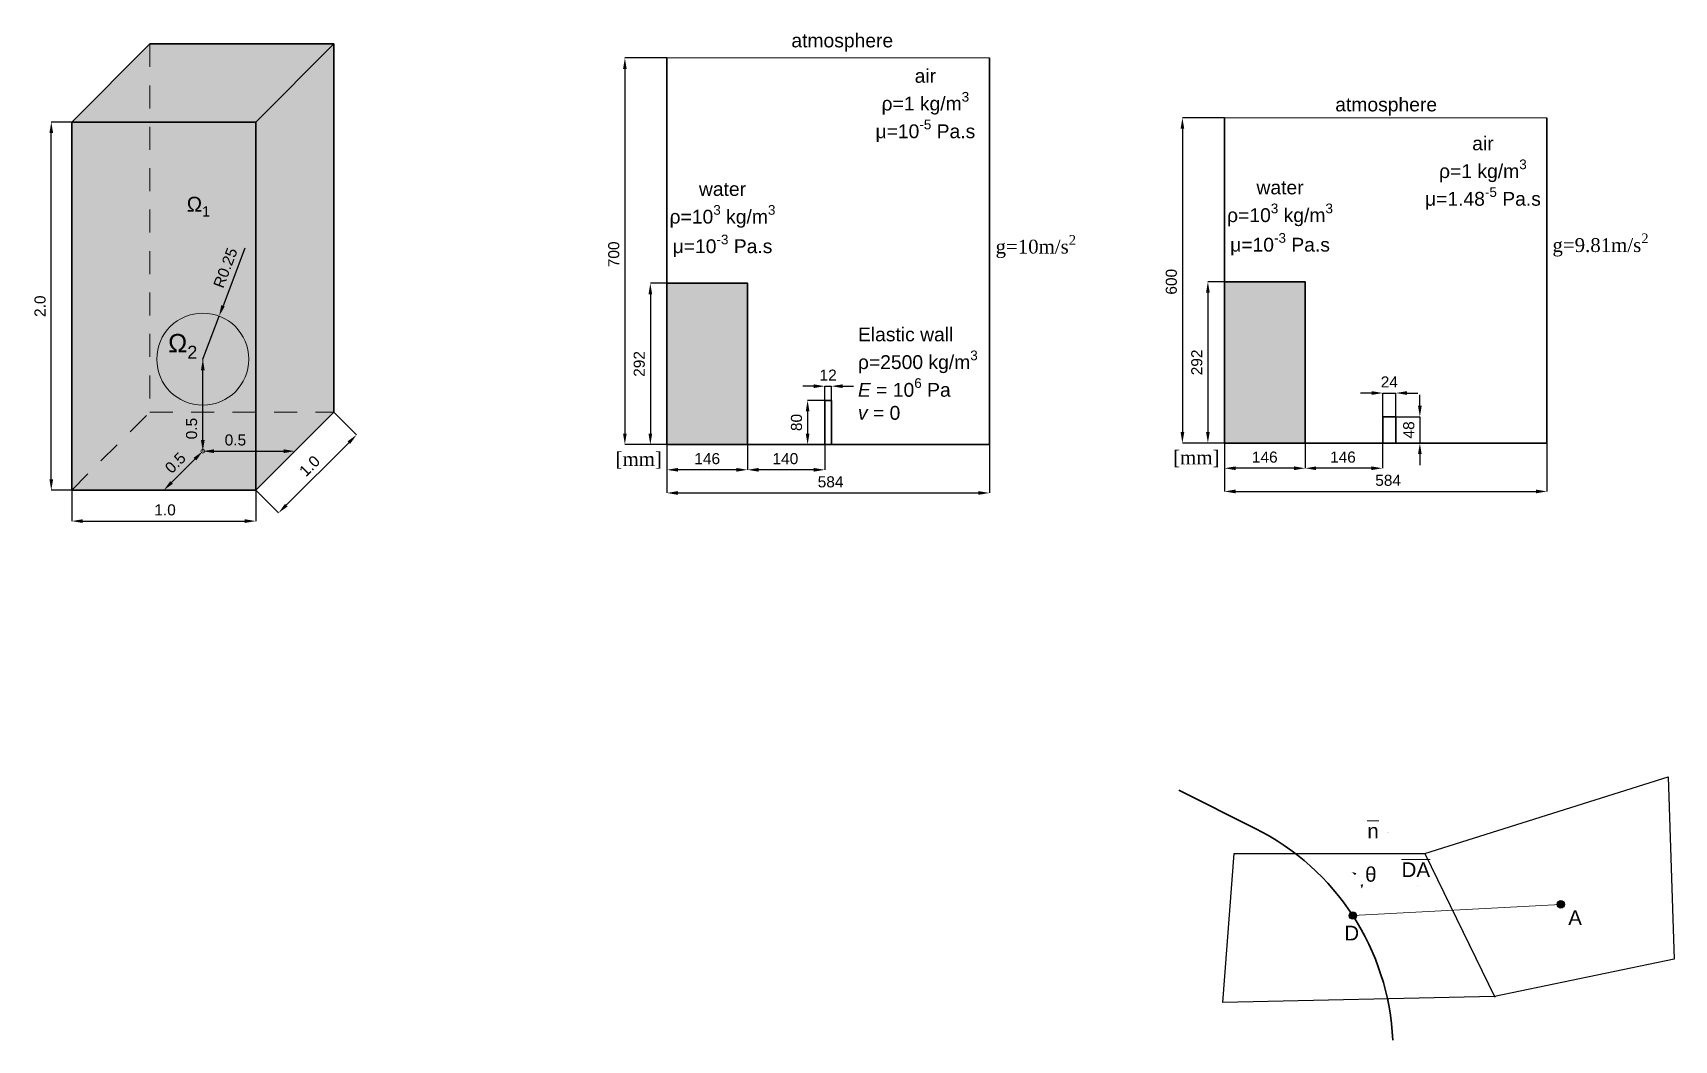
# Model space of a CAD drawing. Header units: millimetres. Extents: x -488.3 to -450.2, y 115.5 to 173.2.
# Drawn here: x -474.24 to -465.33, y 167.76 to 173.24 of the extents above; entities that cross this region are included whole.
import ezdxf

# ---------------------------------------------------------------- set-up
doc = ezdxf.new("R2010")
doc.units = ezdxf.units.MM
doc.linetypes.add('HIDDEN', pattern=[9.525, 6.35, -3.175])
doc.linetypes.add('HIDDEN2', pattern=[0.1875, 0.125, -0.0625])
doc.layers.get('0').update_dxf_attribs({"lineweight": 18})
doc.layers.get('Defpoints').update_dxf_attribs({"lineweight": 18})
for name, color, linetype, lineweight in [('CONTINUA FINA', 3, 'Continuous', 18), ('CONTINUA MEDIA', 2, 'Continuous', 25), ('CONTORNO', 4, 'Continuous', 35), ('DIMENSION', 9, 'Continuous', 15), ('HIDDED', 6, 'HIDDEN', 18), ('Sketch Geometry(ACINDEC)', 7, 'HIDDEN2', 15), ('TEXTO', 7, 'Continuous', 15)]:
    doc.layers.add(name, color=color, linetype=linetype, lineweight=lineweight)
doc.styles.add('ROMANS', font='arial.ttf')
doc.styles.get("Standard").update_dxf_attribs({"font": 'arial.ttf'})
doc.dimstyles.new('ACINDEC', dxfattribs={"dimscale": 0, "dimtxt": 2, "dimasz": 2, "dimexe": 0, "dimexo": 0, "dimgap": 1, "dimtad": 1, "dimdec": 1, "dimzin": 0, "dimdsep": 46, "dimtxsty": 'ROMANS', "dimcen": 1, "dimclrd": 256, "dimclre": 256, "dimclrt": 6, "dimadec": 0, "dimazin": 0, "dimtfac": 0.0075, "dimtdec": 1, "dimtmove": 0, "dimatfit": 3, "dimfxl": 1, "dimtolj": 1, "dimtzin": 0, "dimarcsym": 0})
doc.dimstyles.new('ACINDEC_2', dxfattribs={"dimscale": 0.03005, "dimtxt": 2, "dimasz": 2, "dimexe": 0, "dimexo": 0, "dimgap": 1, "dimtad": 1, "dimdec": 1, "dimzin": 0, "dimdsep": 46, "dimtxsty": 'ROMANS', "dimcen": 1, "dimclrd": 256, "dimclre": 256, "dimclrt": 6, "dimadec": 0, "dimazin": 0, "dimtfac": 0.0075, "dimtdec": 1, "dimtmove": 0, "dimatfit": 3, "dimfxl": 1, "dimtolj": 1, "dimtzin": 0, "dimarcsym": 0})
pattern_1 = [(0, (0, 0), (0, 6.985), [5.08, -1.905]), (90, (0, 0), (-6.985, 4e-16), [5.08, -1.905])]

# ---------------------------------------------------------------- blocks, each defined once
blk = doc.blocks.new('*D5')
at = {"layer": 'Defpoints', "color": 0, "transparency": 16777216}
for p in [(-474.0334, 170.7509), (-473.0334, 170.7509), (-473.0334, 170.5834)]:
    blk.add_point(p, dxfattribs=at)
at = {"layer": 'DIMENSION', "lineweight": -2, "transparency": 16777216}
for p, q in [((-474.0334, 170.7509), (-474.0334, 170.5834)), ((-473.0334, 170.7509), (-473.0334, 170.5834)), ((-473.9733, 170.5834), (-473.0935, 170.5834))]:
    blk.add_line(p, q, dxfattribs=at)
at = {"layer": 'DIMENSION', "transparency": 16777216}
for points in [[(-473.9733, 170.5934), (-473.9733, 170.5734), (-474.0334, 170.5834)], [(-473.0935, 170.5934), (-473.0935, 170.5734), (-473.0334, 170.5834)]]:
    blk.add_solid(points, dxfattribs=at)
at = {"layer": 'DIMENSION', "color": 6, "transparency": 16777216, "insert": (-473.5262, 170.6441), "char_height": 0.0601, "attachment_point": 5, "style": 'ROMANS'}
blk.add_mtext('\\A1;1.0', dxfattribs=at)
blk = doc.blocks.new('*D6')
at = {"layer": 'Defpoints', "color": 0, "transparency": 16777216}
for p in [(-474.1443, 172.7509), (-474.0334, 172.7509), (-474.0334, 170.7509)]:
    blk.add_point(p, dxfattribs=at)
at = {"layer": 'DIMENSION', "lineweight": -2, "transparency": 16777216}
for p, q in [((-474.0334, 172.7509), (-474.1443, 172.7509)), ((-474.1443, 170.811), (-474.1443, 172.6908)), ((-474.0334, 170.7509), (-474.1443, 170.7509))]:
    blk.add_line(p, q, dxfattribs=at)
at = {"layer": 'DIMENSION', "transparency": 16777216}
for points in [[(-474.1543, 172.6908), (-474.1343, 172.6908), (-474.1443, 172.7509)], [(-474.1543, 170.811), (-474.1343, 170.811), (-474.1443, 170.7509)]]:
    blk.add_solid(points, dxfattribs=at)
at = {"layer": 'DIMENSION', "color": 6, "transparency": 16777216, "insert": (-474.2051, 171.7505), "char_height": 0.0601, "attachment_point": 5, "rotation": 90, "style": 'ROMANS'}
blk.add_mtext('\\A1;2.0', dxfattribs=at)
blk = doc.blocks.new('*D7')
at = {"layer": 'Defpoints', "color": 0, "transparency": 16777216}
for p in [(-473.3212, 170.963), (-472.8212, 170.963), (-472.8212, 170.963)]:
    blk.add_point(p, dxfattribs=at)
at = {"layer": 'DIMENSION', "lineweight": -2, "transparency": 16777216}
blk.add_line((-473.2611, 170.963), (-472.8813, 170.963), dxfattribs=at)
at = {"layer": 'DIMENSION', "transparency": 16777216}
for points in [[(-473.2611, 170.973), (-473.2611, 170.953), (-473.3212, 170.963)], [(-472.8813, 170.973), (-472.8813, 170.953), (-472.8212, 170.963)]]:
    blk.add_solid(points, dxfattribs=at)
at = {"layer": 'DIMENSION', "color": 6, "transparency": 16777216, "insert": (-473.144, 171.0237), "char_height": 0.0601, "attachment_point": 5, "style": 'ROMANS'}
blk.add_mtext('\\A1;0.5', dxfattribs=at)
blk = doc.blocks.new('*D8')
at = {"layer": 'Defpoints', "color": 0, "transparency": 16777216}
for p in [(-473.2326, 171.6968), (-473.3212, 171.463)]:
    blk.add_point(p, dxfattribs=at)
at = {"layer": 'DIMENSION', "lineweight": -2, "transparency": 16777216}
for p, q in [((-473.0928, 172.0655), (-473.2113, 171.753)), ((-473.3212, 171.463), (-473.2326, 171.6968))]:
    blk.add_line(p, q, dxfattribs=at)
at = {"layer": 'DIMENSION', "transparency": 16777216}
blk.add_solid([(-473.2207, 171.7565), (-473.202, 171.7494), (-473.2326, 171.6968)], dxfattribs=at)
at = {"layer": 'DIMENSION', "color": 6, "transparency": 16777216, "insert": (-473.1982, 171.9589), "char_height": 0.0601, "attachment_point": 5, "rotation": 69.2415, "style": 'ROMANS'}
blk.add_mtext('\\A1;R0.25', dxfattribs=at)
blk = doc.blocks.new('*D9')
at = {"layer": 'Defpoints', "color": 0, "transparency": 16777216}
for p in [(-473.3212, 170.963), (-473.3212, 170.963), (-473.5334, 170.7509)]:
    blk.add_point(p, dxfattribs=at)
at = {"layer": 'DIMENSION', "lineweight": -2, "transparency": 16777216}
blk.add_line((-473.4909, 170.7934), (-473.3637, 170.9205), dxfattribs=at)
at = {"layer": 'DIMENSION', "transparency": 16777216}
for points in [[(-473.3708, 170.9276), (-473.3566, 170.9134), (-473.3212, 170.963)], [(-473.4979, 170.8004), (-473.4838, 170.7863), (-473.5334, 170.7509)]]:
    blk.add_solid(points, dxfattribs=at)
at = {"layer": 'DIMENSION', "color": 6, "transparency": 16777216, "insert": (-473.4702, 170.8999), "char_height": 0.0601, "attachment_point": 5, "rotation": 45, "style": 'ROMANS'}
blk.add_mtext('\\A1;0.5', dxfattribs=at)
blk = doc.blocks.new('*D10')
at = {"layer": 'Defpoints', "color": 0, "transparency": 16777216}
for p in [(-473.3212, 171.463), (-473.3212, 171.463), (-473.3212, 170.963)]:
    blk.add_point(p, dxfattribs=at)
at = {"layer": 'DIMENSION', "lineweight": -2, "transparency": 16777216}
blk.add_line((-473.3212, 171.0231), (-473.3212, 171.4029), dxfattribs=at)
at = {"layer": 'DIMENSION', "transparency": 16777216}
for points in [[(-473.3312, 171.4029), (-473.3112, 171.4029), (-473.3212, 171.463)], [(-473.3312, 171.0231), (-473.3112, 171.0231), (-473.3212, 170.963)]]:
    blk.add_solid(points, dxfattribs=at)
at = {"layer": 'DIMENSION', "color": 6, "transparency": 16777216, "insert": (-473.382, 171.0859), "char_height": 0.0601, "attachment_point": 5, "rotation": 90, "style": 'ROMANS'}
blk.add_mtext('\\A1;0.5', dxfattribs=at)
blk = doc.blocks.new('*D11')
at = {"layer": 'Defpoints', "color": 0, "transparency": 16777216}
for p in [(-470.8001, 170.999), (-469.0481, 170.999), (-469.0481, 170.7362)]:
    blk.add_point(p, dxfattribs=at)
at = {"layer": 'DIMENSION', "lineweight": -2, "transparency": 16777216}
for p, q in [((-470.8001, 170.999), (-470.8001, 170.7362)), ((-469.0481, 170.999), (-469.0481, 170.7362)), ((-470.74, 170.7362), (-469.1082, 170.7362))]:
    blk.add_line(p, q, dxfattribs=at)
at = {"layer": 'DIMENSION', "transparency": 16777216}
for points in [[(-470.74, 170.7462), (-470.74, 170.7262), (-470.8001, 170.7362)], [(-469.1082, 170.7462), (-469.1082, 170.7262), (-469.0481, 170.7362)]]:
    blk.add_solid(points, dxfattribs=at)
at = {"layer": 'DIMENSION', "color": 6, "transparency": 16777216, "insert": (-469.9109, 170.7963), "char_height": 0.0601, "attachment_point": 5, "style": 'ROMANS'}
blk.add_mtext('\\A1;584', dxfattribs=at)
blk = doc.blocks.new('*D12')
at = {"layer": 'Defpoints', "color": 0, "transparency": 16777216}
for p in [(-470.8001, 170.999), (-470.3621, 170.999), (-470.8001, 170.8621)]:
    blk.add_point(p, dxfattribs=at)
at = {"layer": 'DIMENSION', "lineweight": -2, "transparency": 16777216}
for p, q in [((-470.8001, 170.999), (-470.8001, 170.8621)), ((-470.3621, 170.999), (-470.3621, 170.8621)), ((-470.4222, 170.8621), (-470.74, 170.8621))]:
    blk.add_line(p, q, dxfattribs=at)
at = {"layer": 'DIMENSION', "transparency": 16777216}
for points in [[(-470.74, 170.8721), (-470.74, 170.8521), (-470.8001, 170.8621)], [(-470.4222, 170.8721), (-470.4222, 170.8521), (-470.3621, 170.8621)]]:
    blk.add_solid(points, dxfattribs=at)
at = {"layer": 'DIMENSION', "color": 6, "transparency": 16777216, "insert": (-470.5811, 170.9222), "char_height": 0.0601, "attachment_point": 5, "style": 'ROMANS'}
blk.add_mtext('\\A1;146', dxfattribs=at)
blk = doc.blocks.new('*D13')
at = {"layer": 'Defpoints', "color": 0, "transparency": 16777216}
for p in [(-469.9061, 171.3163), (-469.9421, 171.239), (-469.9061, 171.239)]:
    blk.add_point(p, dxfattribs=at)
at = {"layer": 'DIMENSION', "lineweight": -2, "transparency": 16777216}
for p, q in [((-470.0022, 171.3163), (-470.0623, 171.3163)), ((-469.9421, 171.239), (-469.9421, 171.3163)), ((-469.9421, 171.3163), (-469.9061, 171.3163)), ((-469.9061, 171.239), (-469.9061, 171.3163)), ((-469.846, 171.3163), (-469.7859, 171.3163))]:
    blk.add_line(p, q, dxfattribs=at)
at = {"layer": 'DIMENSION', "transparency": 16777216}
for points in [[(-470.0022, 171.3263), (-470.0022, 171.3063), (-469.9421, 171.3163)], [(-469.846, 171.3263), (-469.846, 171.3063), (-469.9061, 171.3163)]]:
    blk.add_solid(points, dxfattribs=at)
at = {"layer": 'DIMENSION', "color": 6, "transparency": 16777216, "insert": (-469.9241, 171.3764), "char_height": 0.0601, "attachment_point": 5, "style": 'ROMANS'}
blk.add_mtext('\\A1;12', dxfattribs=at)
blk = doc.blocks.new('*D14')
at = {"layer": 'Defpoints', "color": 0, "transparency": 16777216}
for p in [(-470.8001, 171.875), (-470.89, 170.999), (-470.8001, 170.999)]:
    blk.add_point(p, dxfattribs=at)
at = {"layer": 'DIMENSION', "lineweight": -2, "transparency": 16777216}
for p, q in [((-470.8001, 171.875), (-470.89, 171.875)), ((-470.89, 171.8149), (-470.89, 171.0591)), ((-470.8001, 170.999), (-470.89, 170.999))]:
    blk.add_line(p, q, dxfattribs=at)
at = {"layer": 'DIMENSION', "transparency": 16777216}
for points in [[(-470.9, 171.8149), (-470.88, 171.8149), (-470.89, 171.875)], [(-470.9, 171.0591), (-470.88, 171.0591), (-470.89, 170.999)]]:
    blk.add_solid(points, dxfattribs=at)
at = {"layer": 'DIMENSION', "color": 6, "transparency": 16777216, "insert": (-470.9501, 171.437), "char_height": 0.0601, "attachment_point": 5, "rotation": 90, "style": 'ROMANS'}
blk.add_mtext('\\A1;292', dxfattribs=at)
blk = doc.blocks.new('*D15')
at = {"layer": 'Defpoints', "color": 0, "transparency": 16777216}
for p in [(-470.8001, 173.099), (-471.0284, 170.999), (-470.8001, 170.999)]:
    blk.add_point(p, dxfattribs=at)
at = {"layer": 'DIMENSION', "lineweight": -2, "transparency": 16777216}
for p, q in [((-470.8001, 173.099), (-471.0284, 173.099)), ((-471.0284, 173.0389), (-471.0284, 171.0591)), ((-470.8001, 170.999), (-471.0284, 170.999))]:
    blk.add_line(p, q, dxfattribs=at)
at = {"layer": 'DIMENSION', "transparency": 16777216}
for points in [[(-471.0384, 173.0389), (-471.0184, 173.0389), (-471.0284, 173.099)], [(-471.0384, 171.0591), (-471.0184, 171.0591), (-471.0284, 170.999)]]:
    blk.add_solid(points, dxfattribs=at)
at = {"layer": 'DIMENSION', "color": 6, "transparency": 16777216, "insert": (-471.0885, 172.0323), "char_height": 0.0601, "attachment_point": 5, "rotation": 90, "style": 'ROMANS'}
blk.add_mtext('\\A1;700', dxfattribs=at)
blk = doc.blocks.new('*D16')
at = {"layer": 'Defpoints', "color": 0, "transparency": 16777216}
for p in [(-469.9421, 171.239), (-470.0357, 170.999), (-469.9421, 170.999)]:
    blk.add_point(p, dxfattribs=at)
at = {"layer": 'DIMENSION', "lineweight": -2, "transparency": 16777216}
for p, q in [((-469.9421, 171.239), (-470.0357, 171.239)), ((-470.0357, 171.1789), (-470.0357, 171.0591)), ((-469.9421, 170.999), (-470.0357, 170.999))]:
    blk.add_line(p, q, dxfattribs=at)
at = {"layer": 'DIMENSION', "transparency": 16777216}
for points in [[(-470.0457, 171.1789), (-470.0257, 171.1789), (-470.0357, 171.239)], [(-470.0457, 171.0591), (-470.0257, 171.0591), (-470.0357, 170.999)]]:
    blk.add_solid(points, dxfattribs=at)
at = {"layer": 'DIMENSION', "color": 6, "transparency": 16777216, "insert": (-470.0958, 171.119), "char_height": 0.0601, "attachment_point": 5, "rotation": 90, "style": 'ROMANS'}
blk.add_mtext('\\A1;80', dxfattribs=at)
blk = doc.blocks.new('*D17')
at = {"layer": 'Defpoints', "color": 0, "transparency": 16777216}
for p in [(-470.3621, 170.999), (-469.9421, 170.999), (-470.3621, 170.8621)]:
    blk.add_point(p, dxfattribs=at)
at = {"layer": 'DIMENSION', "lineweight": -2, "transparency": 16777216}
for p, q in [((-470.3621, 170.999), (-470.3621, 170.8621)), ((-469.9421, 170.999), (-469.9421, 170.8621)), ((-470.0022, 170.8621), (-470.302, 170.8621))]:
    blk.add_line(p, q, dxfattribs=at)
at = {"layer": 'DIMENSION', "transparency": 16777216}
for points in [[(-470.302, 170.8721), (-470.302, 170.8521), (-470.3621, 170.8621)], [(-470.0022, 170.8721), (-470.0022, 170.8521), (-469.9421, 170.8621)]]:
    blk.add_solid(points, dxfattribs=at)
at = {"layer": 'DIMENSION', "color": 6, "transparency": 16777216, "insert": (-470.1564, 170.9222), "char_height": 0.0601, "attachment_point": 5, "style": 'ROMANS'}
blk.add_mtext('\\A1;140', dxfattribs=at)
blk = doc.blocks.new('*D22')
at = {"layer": 'Defpoints', "color": 0, "transparency": 16777216}
for p in [(-467.7713, 171.0074), (-466.0193, 171.0074), (-466.0193, 170.7445)]:
    blk.add_point(p, dxfattribs=at)
at = {"layer": 'DIMENSION', "lineweight": -2, "transparency": 16777216}
for p, q in [((-467.7713, 171.0074), (-467.7713, 170.7445)), ((-466.0193, 171.0074), (-466.0193, 170.7445)), ((-467.7112, 170.7445), (-466.0794, 170.7445))]:
    blk.add_line(p, q, dxfattribs=at)
at = {"layer": 'DIMENSION', "transparency": 16777216}
for points in [[(-467.7112, 170.7545), (-467.7112, 170.7345), (-467.7713, 170.7445)], [(-466.0794, 170.7545), (-466.0794, 170.7345), (-466.0193, 170.7445)]]:
    blk.add_solid(points, dxfattribs=at)
at = {"layer": 'DIMENSION', "color": 6, "transparency": 16777216, "insert": (-466.8822, 170.8046), "char_height": 0.0601, "attachment_point": 5, "style": 'ROMANS'}
blk.add_mtext('\\A1;584', dxfattribs=at)
blk = doc.blocks.new('*D23')
at = {"layer": 'Defpoints', "color": 0, "transparency": 16777216}
for p in [(-467.7713, 171.0074), (-467.3333, 171.0074), (-467.7713, 170.8705)]:
    blk.add_point(p, dxfattribs=at)
at = {"layer": 'DIMENSION', "lineweight": -2, "transparency": 16777216}
for p, q in [((-467.7713, 171.0074), (-467.7713, 170.8705)), ((-467.3333, 171.0074), (-467.3333, 170.8705)), ((-467.3934, 170.8705), (-467.7112, 170.8705))]:
    blk.add_line(p, q, dxfattribs=at)
at = {"layer": 'DIMENSION', "transparency": 16777216}
for points in [[(-467.7112, 170.8805), (-467.7112, 170.8604), (-467.7713, 170.8705)], [(-467.3934, 170.8805), (-467.3934, 170.8604), (-467.3333, 170.8705)]]:
    blk.add_solid(points, dxfattribs=at)
at = {"layer": 'DIMENSION', "color": 6, "transparency": 16777216, "insert": (-467.5523, 170.9306), "char_height": 0.0601, "attachment_point": 5, "style": 'ROMANS'}
blk.add_mtext('\\A1;146', dxfattribs=at)
blk = doc.blocks.new('*D24')
at = {"layer": 'Defpoints', "color": 0, "transparency": 16777216}
for p in [(-466.8402, 171.2791), (-466.9113, 171.1497), (-466.8402, 171.1497)]:
    blk.add_point(p, dxfattribs=at)
at = {"layer": 'DIMENSION', "lineweight": -2, "transparency": 16777216}
for p, q in [((-466.9714, 171.2791), (-467.0315, 171.2791)), ((-466.9113, 171.1497), (-466.9113, 171.2791)), ((-466.9113, 171.2791), (-466.8402, 171.2791)), ((-466.8402, 171.1497), (-466.8402, 171.2791)), ((-466.7801, 171.2791), (-466.72, 171.2791))]:
    blk.add_line(p, q, dxfattribs=at)
at = {"layer": 'DIMENSION', "transparency": 16777216}
for points in [[(-466.9714, 171.2891), (-466.9714, 171.2691), (-466.9113, 171.2791)], [(-466.7801, 171.2891), (-466.7801, 171.2691), (-466.8402, 171.2791)]]:
    blk.add_solid(points, dxfattribs=at)
at = {"layer": 'DIMENSION', "color": 6, "transparency": 16777216, "insert": (-466.8757, 171.3392), "char_height": 0.0601, "attachment_point": 5, "style": 'ROMANS'}
blk.add_mtext('\\A1;24', dxfattribs=at)
blk = doc.blocks.new('*D18')
at = {"layer": 'Defpoints', "color": 0, "transparency": 16777216}
for p in [(-467.7713, 171.8834), (-467.8613, 171.0074), (-467.7713, 171.0074)]:
    blk.add_point(p, dxfattribs=at)
at = {"layer": 'DIMENSION', "lineweight": -2, "transparency": 16777216}
for p, q in [((-467.7713, 171.8834), (-467.8613, 171.8834)), ((-467.8613, 171.8233), (-467.8613, 171.0675)), ((-467.7713, 171.0074), (-467.8613, 171.0074))]:
    blk.add_line(p, q, dxfattribs=at)
at = {"layer": 'DIMENSION', "transparency": 16777216}
for points in [[(-467.8713, 171.8233), (-467.8513, 171.8233), (-467.8613, 171.8834)], [(-467.8713, 171.0675), (-467.8513, 171.0675), (-467.8613, 171.0074)]]:
    blk.add_solid(points, dxfattribs=at)
at = {"layer": 'DIMENSION', "color": 6, "transparency": 16777216, "insert": (-467.9214, 171.4454), "char_height": 0.0601, "attachment_point": 5, "rotation": 90, "style": 'ROMANS'}
blk.add_mtext('\\A1;292', dxfattribs=at)
blk = doc.blocks.new('*D19')
at = {"layer": 'Defpoints', "color": 0, "transparency": 16777216}
for p in [(-467.7713, 172.7744), (-467.9997, 171.0074), (-467.7713, 171.0074)]:
    blk.add_point(p, dxfattribs=at)
at = {"layer": 'DIMENSION', "lineweight": -2, "transparency": 16777216}
for p, q in [((-467.7713, 172.7744), (-467.9997, 172.7744)), ((-467.9997, 172.7143), (-467.9997, 171.0675)), ((-467.7713, 171.0074), (-467.9997, 171.0074))]:
    blk.add_line(p, q, dxfattribs=at)
at = {"layer": 'DIMENSION', "transparency": 16777216}
for points in [[(-468.0097, 172.7143), (-467.9896, 172.7143), (-467.9997, 172.7744)], [(-468.0097, 171.0675), (-467.9896, 171.0675), (-467.9997, 171.0074)]]:
    blk.add_solid(points, dxfattribs=at)
at = {"layer": 'DIMENSION', "color": 6, "transparency": 16777216, "insert": (-468.0598, 171.8834), "char_height": 0.0601, "attachment_point": 5, "rotation": 90, "style": 'ROMANS'}
blk.add_mtext('\\A1;600', dxfattribs=at)
blk = doc.blocks.new('*D20')
at = {"layer": 'Defpoints', "color": 0, "transparency": 16777216}
for p in [(-466.9113, 171.1497), (-466.9133, 171.0074), (-466.7098, 171.0074)]:
    blk.add_point(p, dxfattribs=at)
at = {"layer": 'DIMENSION', "lineweight": -2, "transparency": 16777216}
for p, q in [((-466.7098, 171.2098), (-466.7098, 171.2699)), ((-466.9113, 171.1497), (-466.7098, 171.1497)), ((-466.7098, 171.1497), (-466.7098, 171.0074)), ((-466.9133, 171.0074), (-466.7098, 171.0074)), ((-466.7098, 170.9473), (-466.7098, 170.8872))]:
    blk.add_line(p, q, dxfattribs=at)
at = {"layer": 'DIMENSION', "transparency": 16777216}
for points in [[(-466.7198, 171.2098), (-466.6998, 171.2098), (-466.7098, 171.1497)], [(-466.7198, 170.9473), (-466.6998, 170.9473), (-466.7098, 171.0074)]]:
    blk.add_solid(points, dxfattribs=at)
at = {"layer": 'DIMENSION', "color": 6, "transparency": 16777216, "insert": (-466.7699, 171.0786), "char_height": 0.0601, "attachment_point": 5, "rotation": 90, "style": 'ROMANS'}
blk.add_mtext('\\A1;48', dxfattribs=at)
blk = doc.blocks.new('*D21')
at = {"layer": 'Defpoints', "color": 0, "transparency": 16777216}
for p in [(-467.3333, 171.0074), (-466.9133, 171.0074), (-467.3333, 170.8705)]:
    blk.add_point(p, dxfattribs=at)
at = {"layer": 'DIMENSION', "lineweight": -2, "transparency": 16777216}
for p, q in [((-467.3333, 171.0074), (-467.3333, 170.8705)), ((-466.9133, 171.0074), (-466.9133, 170.8705)), ((-466.9734, 170.8705), (-467.2732, 170.8705))]:
    blk.add_line(p, q, dxfattribs=at)
at = {"layer": 'DIMENSION', "transparency": 16777216}
for points in [[(-467.2732, 170.8805), (-467.2732, 170.8604), (-467.3333, 170.8705)], [(-466.9734, 170.8805), (-466.9734, 170.8604), (-466.9133, 170.8705)]]:
    blk.add_solid(points, dxfattribs=at)
at = {"layer": 'DIMENSION', "color": 6, "transparency": 16777216, "insert": (-467.1277, 170.9306), "char_height": 0.0601, "attachment_point": 5, "style": 'ROMANS'}
blk.add_mtext('\\A1;146', dxfattribs=at)
blk = doc.blocks.new('*D25')
at = {"layer": 'Defpoints', "color": 0, "transparency": 16777216}
for p in [(-472.6091, 171.1751), (-473.0334, 170.7509), (-472.9101, 170.6276)]:
    blk.add_point(p, dxfattribs=at)
at = {"layer": 'DIMENSION', "lineweight": -2, "transparency": 16777216}
for p, q in [((-472.6091, 171.1751), (-472.4858, 171.0518)), ((-472.5283, 171.0093), (-472.8676, 170.6701)), ((-473.0334, 170.7509), (-472.9101, 170.6276))]:
    blk.add_line(p, q, dxfattribs=at)
at = {"layer": 'DIMENSION', "transparency": 16777216}
for points in [[(-472.5354, 171.0164), (-472.5212, 171.0022), (-472.4858, 171.0518)], [(-472.8746, 170.6771), (-472.8605, 170.663), (-472.9101, 170.6276)]]:
    blk.add_solid(points, dxfattribs=at)
at = {"layer": 'DIMENSION', "color": 6, "transparency": 16777216, "insert": (-472.7409, 170.8826), "char_height": 0.0601, "attachment_point": 5, "rotation": 45, "style": 'ROMANS'}
blk.add_mtext('\\A1;1.0', dxfattribs=at)

msp = doc.modelspace()

# ---------------------------------------------------------------- hatches: boundary and pattern name
at = {"layer": 'CONTINUA FINA', "transparency": 33554457}
h = msp.add_hatch(color=256, dxfattribs=at)
h.dxf.hatch_style = 1
h.set_gradient(color1=(255, 0, 0), color2=(221, 179, 212), name='SPHERICAL')
h.paths.add_polyline_path([(-473.6091, 173.1751), (-474.0334, 172.7509), (-474.0334, 170.7509), (-473.6091, 171.1751)])
h = msp.add_hatch(color=256, dxfattribs=at)
h.dxf.hatch_style = 1
h.set_gradient(color1=(255, 0, 0), color2=(221, 179, 212), name='SPHERICAL')
h.paths.add_polyline_path([(-472.6091, 173.1751), (-473.6091, 173.1751), (-473.6091, 171.1751), (-472.6091, 171.1751)])
h = msp.add_hatch(color=256, dxfattribs=at)
h.dxf.hatch_style = 1
h.set_gradient(color1=(255, 0, 0), color2=(221, 179, 212), name='SPHERICAL')
h.paths.add_polyline_path([(-472.6091, 173.1751), (-473.0334, 172.7509), (-473.0334, 170.7509), (-472.6091, 171.1751)])
h = msp.add_hatch(color=256, dxfattribs=at)
h.dxf.hatch_style = 1
h.set_gradient(color1=(255, 0, 0), color2=(221, 179, 212), name='SPHERICAL')
h.paths.add_polyline_path([(-473.0334, 172.7509), (-474.0334, 172.7509), (-474.0334, 170.7509), (-473.0334, 170.7509)])
at = {"layer": 'CONTINUA FINA'}
h = msp.add_hatch(dxfattribs=at)
h.set_pattern_fill('ANGLE', color=172)
h.set_pattern_definition(pattern_1)
h.paths.add_polyline_path([(-470.8001, 170.999), (-470.3621, 170.999), (-470.3621, 171.875), (-470.8001, 171.875)])
h = msp.add_hatch(dxfattribs=at)
h.set_pattern_fill('ANGLE', color=160)
h.set_pattern_definition(pattern_1)
h.paths.add_polyline_path([(-470.8001, 170.999), (-470.3621, 170.999), (-470.3621, 171.875), (-470.8001, 171.875)])
h = msp.add_hatch(dxfattribs=at)
h.set_pattern_fill('ANGLE', color=160)
h.set_pattern_definition(pattern_1)
h.paths.add_polyline_path([(-470.3621, 171.875), (-470.8001, 171.875), (-470.8001, 170.999), (-470.3621, 170.999)])
h = msp.add_hatch(dxfattribs=at)
h.set_pattern_fill('ANGLE', color=160)
h.set_pattern_definition(pattern_1)
h.paths.add_polyline_path([(-470.3621, 171.875), (-470.8001, 171.875), (-470.8001, 170.999), (-470.3621, 170.999)])
h = msp.add_hatch(dxfattribs=at)
h.set_pattern_fill('ANGLE', color=160)
h.set_pattern_definition([(0, (3.029, 0.008), (0, 6.985), [5.08, -1.905]), (90, (3.029, 0.008), (-6.985, 4e-16), [5.08, -1.905])])
h.paths.add_polyline_path([(-467.7713, 171.0074), (-467.3333, 171.0074), (-467.3333, 171.8834), (-467.7713, 171.8834)])
h = msp.add_hatch(dxfattribs=at)
h.set_pattern_fill('ANGLE', color=160)
h.set_pattern_definition(pattern_1)
h.paths.add_polyline_path([(-467.7713, 171.0074), (-467.3333, 171.0074), (-467.3333, 171.8834), (-467.7713, 171.8834)])
at = {"layer": 'CONTINUA FINA', "true_color": 0x636466}
h = msp.add_hatch(dxfattribs=at)
h.set_pattern_fill('ANGLE', color=251)
h.set_pattern_definition(pattern_1)
h.paths.add_polyline_path([(-469.9061, 171.239), (-469.9421, 171.239), (-469.9421, 170.999), (-469.9061, 170.999)])
at = {"layer": 'CONTINUA FINA'}
h = msp.add_hatch(dxfattribs=at)
h.set_pattern_fill('ANGLE', color=251)
h.set_pattern_definition(pattern_1)
h.paths.add_polyline_path([(-469.9061, 171.239), (-469.9421, 171.239), (-469.9421, 170.999), (-469.9061, 170.999)])
h = msp.add_hatch(dxfattribs=at)
h.set_pattern_fill('ANGLE', color=252)
h.set_pattern_definition(pattern_1)
h.paths.add_polyline_path([(-469.9061, 171.239), (-469.9421, 171.239), (-469.9421, 170.999), (-469.9061, 170.999)])
h = msp.add_hatch(dxfattribs=at)
h.set_pattern_fill('ANGLE', color=251)
h.set_pattern_definition(pattern_1)
h.paths.add_polyline_path([(-469.9061, 171.239), (-469.9421, 171.239), (-469.9421, 170.999), (-469.9061, 170.999)])
h = msp.add_hatch(dxfattribs=at)
h.set_pattern_fill('ANGLE', color=252)
h.set_pattern_definition(pattern_1)
h.paths.add_polyline_path([(-466.9113, 171.0074), (-466.8402, 171.0074), (-466.8402, 171.1497), (-466.9113, 171.1497)])
h.paths.add_polyline_path([(-469.9421, 170.999), (-469.9061, 170.999), (-469.9061, 171.239), (-469.9421, 171.239)])
h = msp.add_hatch(dxfattribs=at)
h.set_pattern_fill('ANGLE', color=252)
h.set_pattern_definition(pattern_1)
h.paths.add_polyline_path([(-466.8402, 171.1497), (-466.9113, 171.1497), (-466.9113, 171.0074), (-466.8402, 171.0074)])
h = msp.add_hatch(dxfattribs=at)
h.set_pattern_fill('ANGLE', color=251)
h.set_pattern_definition(pattern_1)
h.paths.add_polyline_path([(-466.8402, 171.0074), (-466.8402, 171.1497), (-466.9113, 171.1497), (-466.9113, 171.0074)])
at = {"layer": 'CONTINUA MEDIA', "true_color": 0xcd2027}
h = msp.add_hatch(color=242, dxfattribs=at)
h.set_gradient(color1=(0, 0, 255), color2=(0, 0, 0), tint=1, name='INVSPHERICAL')
h.paths.add_polyline_path([(-465.9238, 168.5017, 1), (-465.9638, 168.5017, 1)])
h = msp.add_hatch(color=242, dxfattribs=at)
h.set_gradient(color1=(0, 0, 255), color2=(0, 0, 0), tint=1, name='INVSPHERICAL')
h.paths.add_polyline_path([(-467.054, 168.4406, 1), (-467.094, 168.4406, 1)])
at = {"layer": 'DIMENSION'}
h = msp.add_hatch(color=256, dxfattribs=at)
h.dxf.hatch_style = 1
h.set_gradient(color1=(39, 118, 187), color2=(173, 221, 247), tint=1, name='SPHERICAL')
h.paths.add_polyline_path([(-467.3333, 171.8834), (-467.7713, 171.8834), (-467.7713, 171.0074), (-467.3333, 171.0074)])
h.paths.add_polyline_path([(-470.3621, 171.875), (-470.8001, 171.875), (-470.8001, 170.999), (-470.3621, 170.999)])
h = msp.add_hatch(color=256, dxfattribs=at)
h.dxf.hatch_style = 1
h.set_gradient(color1=(122, 175, 223), color2=(16, 86, 137), tint=1, name='INVSPHERICAL')
h.paths.add_polyline_path([(-473.0712, 171.463, 1), (-473.5712, 171.463, 1)])

# ---------------------------------------------------------------- linework, layer by layer
for points in [[(-467.1776, 168.5795, 0, 0, 0), (-466.9151, 168.858, 0.0333, 0, 0), (-466.8841, 168.8929, 0, 0, 0)], [(-467.1776, 168.5795, 0, 0, 0), (-466.7676, 168.6009, 0.0333, 0, 0), (-466.7211, 168.6046, 0, 0, 0)], [(-467.0806, 168.6776, 0, 0.0133, 0), (-467.0584, 168.6653, 0, 0, -0.220341), (-467.0251, 168.6094, 0.0133, 0, -0.058024), (-467.0262, 168.5859, 0, 0, 0.701239)]]:
    msp.add_lwpolyline(points, format="xyseb")
at = {"layer": 'CONTINUA FINA'}
msp.add_line((-467.074, 168.4406), (-465.9438, 168.5017), dxfattribs=at)
at = {"layer": 'CONTINUA MEDIA', "color": 253, "true_color": 0x9898cc}
msp.add_line((-466.6823, 168.777), (-466.3044, 168.0018), dxfattribs=at)
at = {"layer": 'CONTINUA MEDIA'}
msp.add_line((-466.6823, 168.777), (-466.3033, 167.998), dxfattribs=at)
for points in [[(-468.8311, 171.9956, 0, 0, 0), (-468.8311, 171.8821, 0.0426, 0, 0), (-468.8311, 171.8159, 0, 0, 0)], [(-465.7691, 172.004, 0, 0, 0), (-465.7691, 171.8904, 0.0426, 0, 0), (-465.7691, 171.8242, 0, 0, 0)]]:
    msp.add_lwpolyline(points, format="xyseb", dxfattribs=at)
msp.add_lwpolyline([(-467.7178, 168.777), (-466.6823, 168.777), (-465.3606, 169.1949), (-465.3283, 168.2043), (-466.3044, 168.0018), (-467.7792, 167.9686), (-467.7178, 168.777)], dxfattribs=at)
at = {"layer": 'CONTINUA MEDIA', "color": 242, "true_color": 0xcd2027}
for centre in [(-465.9438, 168.5017), (-467.074, 168.4406)]:
    msp.add_circle(centre, 0.02, dxfattribs=at)
at = {"layer": 'CONTORNO'}
for p, q in [((-474.0334, 172.7509), (-473.6091, 173.1751)), ((-472.6091, 173.1751), (-473.6091, 173.1751)), ((-473.0334, 172.7509), (-472.6091, 173.1751)), ((-472.6091, 171.1751), (-472.6091, 173.1751)), ((-473.0334, 170.7509), (-472.6091, 171.1751)), ((-466.9113, 171.0074), (-466.9113, 171.1497)), ((-466.9113, 171.1497), (-466.8402, 171.1497)), ((-466.8402, 171.1497), (-466.8402, 171.0074))]:
    msp.add_line(p, q, dxfattribs=at)
for points in [[(-470.8001, 173.099), (-470.8001, 170.999), (-469.0481, 170.999), (-469.0481, 173.099)], [(-467.7713, 172.7744), (-467.7713, 171.0074), (-466.0193, 171.0074), (-466.0193, 172.7744)], [(-470.8001, 170.999), (-470.8001, 171.875), (-470.3621, 171.875), (-470.3621, 170.999)], [(-467.7713, 171.0074), (-467.7713, 171.8834), (-467.3333, 171.8834), (-467.3333, 171.0074)], [(-469.9421, 170.999), (-469.9421, 171.239), (-469.9061, 171.239), (-469.9061, 170.999)]]:
    msp.add_lwpolyline(points, dxfattribs=at)
msp.add_lwpolyline([(-474.0334, 170.7509), (-473.0334, 170.7509), (-473.0334, 172.7509), (-474.0334, 172.7509)], close=True, dxfattribs=at)
at = {"layer": 'CONTORNO', "color": 244, "true_color": 0x991b1e}
msp.add_lwpolyline([(-468.0197, 169.1213), (-467.6043, 168.9139, -0.271955), (-466.8565, 167.7639, -0.17232)], format="xyb", dxfattribs=at)
at = {"layer": 'DIMENSION'}
msp.add_line((-473.3212, 170.963), (-473.3212, 171.463), dxfattribs=at)
for centre, radius in [((-473.3212, 171.463), 0.25), ((-473.3212, 170.963), 0.01)]:
    msp.add_circle(centre, radius, dxfattribs=at)
at = {"layer": 'HIDDED'}
for p, q in [((-470.8001, 173.099), (-469.0481, 173.099)), ((-467.7713, 172.7744), (-466.0193, 172.7744))]:
    msp.add_line(p, q, dxfattribs=at)
at = {"layer": 'Sketch Geometry(ACINDEC)'}
for p, q in [((-473.6091, 173.1751), (-473.6091, 171.1751)), ((-474.0334, 170.7509), (-473.6091, 171.1751)), ((-473.6091, 171.1751), (-472.6091, 171.1751))]:
    msp.add_line(p, q, dxfattribs=at)

# ---------------------------------------------------------------- texts
at = {"layer": 'DIMENSION', "char_height": 0.075, "attachment_point": 1}
for s, width, insert in [('\\A1;\\pxsm1,qc;{\\fTimes New Roman|b0|i0|c0|p18;\\C0;g=10m/s\\H0.7x;\\S2^ ;}', 0.599251, (-469.0957, 172.1373)), ('\\A1;\\pxsm1,qc;{\\fTimes New Roman|b0|i0|c0|p18;\\C0;g=9.81m/s\\H0.7x;\\S2^ ;}', 0.599251, (-466.0281, 172.1456)), ('\\pxsm1,qc;{\\fTimes New Roman|b0|i0|c0|p18;\\C6;[mm]}', 0.34477, (-471.1253, 170.958)), ('\\pxsm1,qc;{\\fTimes New Roman|b0|i0|c0|p18;\\C6;[mm]}', 0.34477, (-468.0965, 170.9663))]:
    msp.add_mtext_dynamic_manual_height_columns(s, width=width, gutter_width=1.6742, heights=[0], dxfattribs=dict(at, insert=insert))
at = {"layer": 'TEXTO', "attachment_point": 1}
for s, width, gutter_width, heights, insert, char_height in [('\\pxsm1,qc;{\\C0;atmosphere}', 0.074812, 1.6742, [0], (-469.8848, 173.2316), 0.075), ('\\A1;\\pxa0.66667,sm1,qc;air\\P{\\fArial|b0|i0|c161|p34;ρ}=1 kg/m{\\H0.7x;\\S3^ ;\\H1.42857x;\\Pμ=10\\H0.7x;\\S-5^ ;\\H1.42857x; Pa.s}', 1.597137, 1, [0.6063], (-470.1945, 173.0394), 0.075), ('\\pxsm1,qc;{\\C0;atmosphere}', 0.514267, 1.6742, [0], (-467.15, 172.8839), 0.075), ('\\A1;\\pxa0.66667,sm1,qc;air\\P{\\fArial|b0|i0|c161|p34;ρ}=1 kg/m{\\H0.7x;\\S3^ ;\\H1.42857x;\\Pμ=1.48\\H0.7x;\\S-5^ ;\\H1.42857x; Pa.s}', 1.597137, 1, [0.6063], (-467.1658, 172.6725), 0.075), ('\\A1;\\pxa0.66667,sm1,qc;water\\P\\psm1.07917;{\\fArial|b0|i0|c161|p34;ρ}=10{\\H0.7x;\\S3^ ;\\H1.42857x; kg/m\\H0.7x;\\S3^ ;\\H1.42857x;\\Pμ=10\\H0.7x;\\S-3^ ;\\H1.42857x; Pa.s}', 0.572961, 1, [0], (-470.7845, 172.4249), 0.075), ('\\A1;\\pxa0.66667,sm1,qc;water\\P\\psm1.07917;{\\fArial|b0|i0|c161|p34;ρ}=10{\\H0.7x;\\S3^ ;\\H1.42857x; kg/m\\H0.7x;\\S3^ ;\\H1.42857x;\\Pμ=10\\H0.7x;\\S-3^ ;\\H1.42857x; Pa.s}', 0.572961, 1, [0], (-467.7558, 172.4332), 0.075), ('\\A1;Ω{\\H0.7x;\\S^ 1;}', 0.061439, 0.5, [0], (-473.4085, 172.345), 0.08), ('\\A1;\\pxa0.66667,sm1;Elastic wall\\P\\pql;{\\fArial|b0|i0|c161|p34;ρ}=2500 kg/m{\\H0.7x;\\S3^ ;\\H1.42857x;\\P\\pa0.25,s*,t15;\\fArial|b0|i1|c0|p34;E \\fArial|b0|i0|c0|p34;= 10\\H0.7x;\\S6^ ;\\H1.42857x; Pa\\fArial|b0|i1|c0|p34;\\Pv \\fArial|b0|i0|c0|p34;= 0}', 0.7166, 1, [0], (-469.7622, 171.6349), 0.075), ('\\A1;Ω{\\H0.7x;\\S^ 2;}', 0.1, 0.5, [0], (-473.5098, 171.5999), 0.1), ('{\\On}', 0.016179, 0.00667, [0], (-466.9955, 168.9401), 0.08), ('θ', 0.066667, 0.00667, [0], (-467.0072, 168.7047), 0.08), ('{\\ODA}', 0.066667, 0.00667, [0], (-466.8094, 168.7299), 0.08), ('A', 0.016179, 0.00667, [0], (-465.9039, 168.4691), 0.08), ('D', 0.016179, 0.00667, [0], (-467.1204, 168.3856), 0.08)]:
    msp.add_mtext_dynamic_manual_height_columns(s, width=width, gutter_width=gutter_width, heights=heights, dxfattribs=dict(at, insert=insert, char_height=char_height))

# ---------------------------------------------------------------- dimensions: what is measured, and where the dimension line sits
at = {"layer": 'DIMENSION'}
for base, p1, p2, angle, text, picture, middle, dimtype in [((-471.0284, 170.999), (-470.8001, 173.099), (-470.8001, 170.999), 90, '700', '*D15', (-471.0284, 172.0323), 160), ((-467.9997, 171.0074), (-467.7713, 172.7744), (-467.7713, 171.0074), 90, '600', '*D19', (-467.9997, 171.8834), 160), ((-466.7098, 171.0074), (-466.9113, 171.1497), (-466.9133, 171.0074), 90, '48', '*D20', (-466.7098, 171.0786), 160), ((-472.9101, 170.6276), (-472.6091, 171.1751), (-473.0334, 170.7509), 225, '1.0', '*D25', (-472.6979, 170.8397), 161)]:
    dim = msp.add_linear_dim(base=base, p1=p1, p2=p2, angle=angle, text=text, dimstyle='ACINDEC_2', dxfattribs=at)
    dim.commit()
    dim.dimension.update_dxf_attribs({"geometry": picture, "text_midpoint": middle, "dimtype": dimtype})
dim = msp.add_linear_dim(base=(-474.1443, 172.7509), p1=(-474.0334, 170.7509), p2=(-474.0334, 172.7509), angle=90, dimstyle='ACINDEC_2', dxfattribs=at)
dim.commit()
dim.dimension.update_dxf_attribs({"geometry": '*D6', "text_midpoint": (-474.1443, 171.7505), "dimtype": 160})
dim = msp.add_radius_dim(center=(-473.3212, 171.463), mpoint=(-473.2326, 171.6968), text='R0.25', dimstyle='ACINDEC', override={"dimscale": 0.03005}, dxfattribs=at)
dim.commit()
dim.dimension.update_dxf_attribs({"geometry": '*D8', "text_midpoint": (-473.1982, 171.9589)})
for base, p1, p2, text, picture, middle in [((-470.89, 170.999), (-470.8001, 171.875), (-470.8001, 170.999), '292', '*D14', (-470.9501, 171.437)), ((-467.8613, 171.0074), (-467.7713, 171.8834), (-467.7713, 171.0074), '292', '*D18', (-467.9214, 171.4454)), ((-470.0357, 170.999), (-469.9421, 171.239), (-469.9421, 170.999), '80', '*D16', (-470.0958, 171.119))]:
    dim = msp.add_linear_dim(base=base, p1=p1, p2=p2, angle=90, text=text, dimstyle='ACINDEC_2', dxfattribs=at)
    dim.commit()
    dim.dimension.update_dxf_attribs({"geometry": picture, "text_midpoint": middle})
dim = msp.add_linear_dim(base=(-473.3212, 171.463), p1=(-473.3212, 170.963), p2=(-473.3212, 171.463), angle=90, text='0.5', dimstyle='ACINDEC', override={"dimscale": 0.03005}, dxfattribs=at)
dim.commit()
dim.dimension.update_dxf_attribs({"geometry": '*D10', "text_midpoint": (-473.3212, 171.0859), "dimtype": 160})
for base, p1, p2, text, picture, middle in [((-469.9061, 171.3163), (-469.9421, 171.239), (-469.9061, 171.239), '12', '*D13', (-469.9241, 171.3163)), ((-466.8402, 171.2791), (-466.9113, 171.1497), (-466.8402, 171.1497), '24', '*D24', (-466.8757, 171.2791)), ((-469.0481, 170.7362), (-470.8001, 170.999), (-469.0481, 170.999), '584', '*D11', (-469.9109, 170.7362)), ((-470.8001, 170.8621), (-470.3621, 170.999), (-470.8001, 170.999), '146', '*D12', (-470.5811, 170.8621)), ((-470.3621, 170.8621), (-469.9421, 170.999), (-470.3621, 170.999), '140', '*D17', (-470.1564, 170.8621)), ((-466.0193, 170.7445), (-467.7713, 171.0074), (-466.0193, 171.0074), '584', '*D22', (-466.8822, 170.7445)), ((-467.7713, 170.8705), (-467.3333, 171.0074), (-467.7713, 171.0074), '146', '*D23', (-467.5523, 170.8705)), ((-467.3333, 170.8705), (-466.9133, 171.0074), (-467.3333, 171.0074), '146', '*D21', (-467.1277, 170.8705))]:
    dim = msp.add_linear_dim(base=base, p1=p1, p2=p2, text=text, dimstyle='ACINDEC_2', dxfattribs=at)
    dim.commit()
    dim.dimension.update_dxf_attribs({"geometry": picture, "text_midpoint": middle, "dimtype": 160})
dim = msp.add_linear_dim(base=(-472.8212, 170.963), p1=(-473.3212, 170.963), p2=(-472.8212, 170.963), text='0.5', dimstyle='ACINDEC', override={"dimscale": 0.03005}, dxfattribs=at)
dim.commit()
dim.dimension.update_dxf_attribs({"geometry": '*D7', "text_midpoint": (-473.144, 170.963), "dimtype": 160})
dim = msp.add_aligned_dim(p1=(-473.5334, 170.7509), p2=(-473.3212, 170.963), distance=0, text='0.5', dimstyle='ACINDEC', override={"dimscale": 0.03005}, dxfattribs=at)
dim.commit()
dim.dimension.update_dxf_attribs({"geometry": '*D9', "text_midpoint": (-473.4702, 170.8999)})
dim = msp.add_linear_dim(base=(-473.0334, 170.5834), p1=(-474.0334, 170.7509), p2=(-473.0334, 170.7509), dimstyle='ACINDEC_2', dxfattribs=at)
dim.commit()
dim.dimension.update_dxf_attribs({"geometry": '*D5', "text_midpoint": (-473.5262, 170.5834), "dimtype": 160})

doc.saveas('drawing.dxf')
